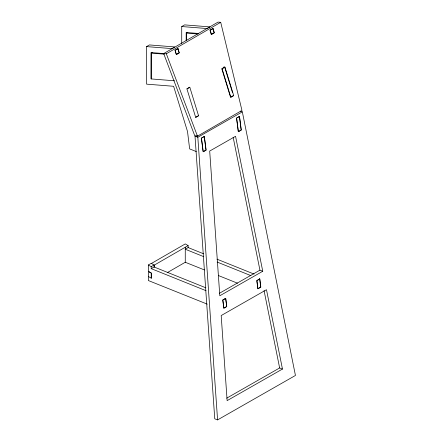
<?xml version="1.0" encoding="UTF-8"?>
<svg xmlns="http://www.w3.org/2000/svg" width="442" height="442" viewBox="0 0 442 442"><rect width="100%" height="100%" fill="white"/><g stroke="black" fill="none" stroke-linecap="round" stroke-linejoin="round"><path stroke-width="0.66" d="M151.291 78.941L151.319 53.145L152.468 52.476M186.17 40.62L186.181 32.509L198.552 33.459M186.48 40.559L186.485 33.089L187.64 32.426M174.507 80.792L150.982 78.919L151.009 52.565L166.325 53.769L220.707 22.304L241.962 110.423L197.475 136.169L194.828 135.965L163.678 53.57L218.055 22.1L220.707 22.304M186.927 88.87L189.795 87.212L198.557 115.727L195.69 117.384L186.922 88.875L189.795 87.218M233.409 95.555L230.542 97.218L221.779 68.703L224.647 67.04L232.415 92.317M146.556 46.598L149.429 44.935L174.817 46.946L171.938 48.609L146.556 46.598L146.556 84.146L173.612 86.289L187.518 131.539L189.64 148.899L196.325 151.589M181.723 26.542L184.601 24.885L209.989 26.896L207.11 28.553L181.723 26.542L181.723 43.609M224.967 67.162L222.094 68.825L230.851 97.334L233.73 95.671L224.967 67.162L223.646 67.057M195.684 117.384L198.557 115.727M203.088 151.722L205.961 150.065L204.303 136.479L201.43 138.136L203.005 151.042M151.203 278.151L151.203 273.04L148.33 271.382L148.33 264.996L151.203 263.338L154.297 265.117L188.137 245.581L188.137 247.564L185.264 249.227L203.745 256.658M151.424 263.454L185.264 243.918L188.137 245.581M151.203 266.659L154.081 264.996L154.081 266.985L151.203 268.642L151.203 266.659L148.33 264.996M167.396 272.576L185.264 262.261L204.392 269.929M197.828 137.252L242.327 111.859L295.444 375.457L217.575 419.9L214.757 418.801L195.01 136.158L197.828 137.252L217.575 419.9M219.376 293.311L259.935 270.161L262.758 271.255L235.558 136.296L209.696 151.053L219.807 295.77L262.758 271.255M226.696 398.176L279.642 367.954L282.466 369.053L266.476 289.709L221.188 315.555L227.133 400.629L282.466 369.053M186.485 33.089L198.104 33.984M151.319 53.145L164.302 54.145M195.668 135.915L197.651 136.064M240.636 111.202L242.327 111.859M218.425 275.548L237.553 283.212M207.259 304.14L148.33 280.532L148.33 276.488L151.424 278.267L151.424 273.162L148.545 271.498L148.545 276.609M188.137 247.564L203.497 253.747M216.939 259.15L254.067 274.084M217.127 262.045L250.907 275.631M154.081 266.985L205.922 287.841M151.203 268.642L206.016 290.692M166.325 53.769L197.475 136.169M233.149 137.224L259.935 270.161M264.062 290.632L279.642 367.954M185.264 247.238L185.264 262.261M154.297 265.117L154.297 267.029M177.96 48.719L175.093 50.377L176.364 54.51L179.231 52.852L177.96 48.719M212.812 28.548L209.944 30.205L211.243 34.432L214.11 32.774L212.812 28.548M177.894 48.581L175.021 50.244L176.33 54.521L179.209 52.858L177.894 48.581M213.066 28.531L210.188 30.189L211.503 34.465L214.376 32.807L213.066 28.531M239.476 116.423L236.597 118.086L238.26 131.672L241.133 130.009L239.476 116.423L236.581 118.075L238.404 131.733L241.293 130.081L239.476 116.423M225.74 298.394L222.867 300.057L223.862 308.207L226.74 306.549L225.74 298.394M259.802 278.974L256.924 280.637L257.924 288.792L260.797 287.129L259.802 278.974M204.32 136.49L201.43 138.136L203.248 151.794L206.143 150.142L204.32 136.49M225.641 298.317L222.746 299.969L223.84 308.162L226.729 306.51L225.641 298.317M259.681 278.891L256.785 280.543L257.879 288.737L260.774 287.085L259.681 278.891"/></g></svg>
